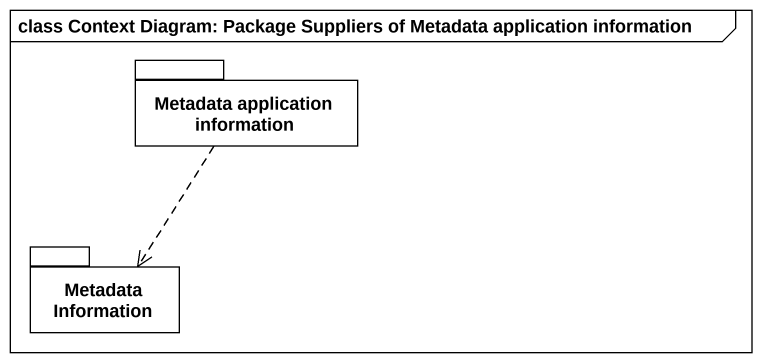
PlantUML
@startuml
mainframe class Context Diagram: Package Suppliers of Metadata application information
package "Metadata application information" as Metadata_application #FFFFFF {
}
package "Metadata Information" as Metadata_Information #FFFFFF {
}
Metadata_application ..> Metadata_Information
@enduml
